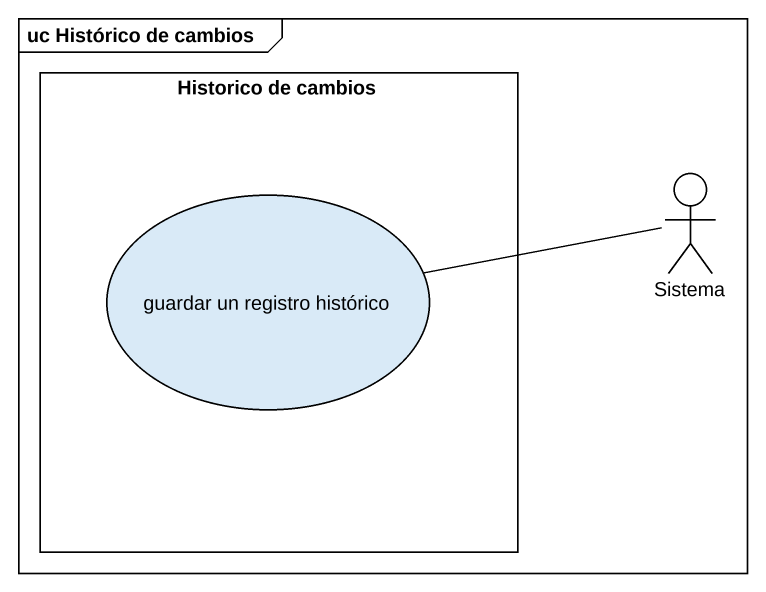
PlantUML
@startuml
mainframe uc Histórico de cambios
rectangle "Historico de cambios" as Historico_de_cambios {
  usecase "guardar un registro histórico" as guardar_un_registro
}
actor Sistema
Sistema -left- guardar_un_registro
@enduml
